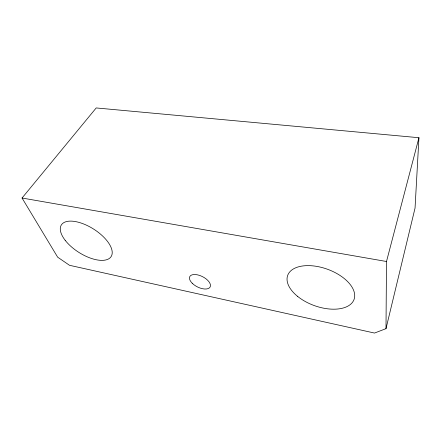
<?xml version="1.0" encoding="UTF-8"?>
<svg xmlns="http://www.w3.org/2000/svg" width="441" height="441" viewBox="0 0 441 441"><rect width="100%" height="100%" fill="white"/><g stroke="black" fill="none" stroke-linecap="round" stroke-linejoin="round"><path stroke-width="0.66" d="M385.996 328.655L386.498 261.502L418.95 137.719L96.204 107.946L22.05 198.02L57.666 257.186L69.535 265.306L374.514 333.054L385.996 328.655L415.047 208.086L418.95 137.719M22.05 198.02L386.498 261.502M192.21 283.232A11.427 5.733 26.8 0 0 210.004 287.196A11.427 5.733 26.8 0 0 197.662 274.881A11.427 5.733 26.8 0 0 192.21 283.232M65.196 240.323A29.497 13.798 32.4 0 0 109.947 257.957A29.497 13.798 32.4 0 0 83.597 223.951A29.497 13.798 32.4 0 0 65.196 240.323M297.653 296.418A35.302 19.332 19.9 0 0 353.792 300.106A35.302 19.332 19.9 0 0 311.164 265.725A35.302 19.332 19.9 0 0 297.653 296.418"/></g></svg>
